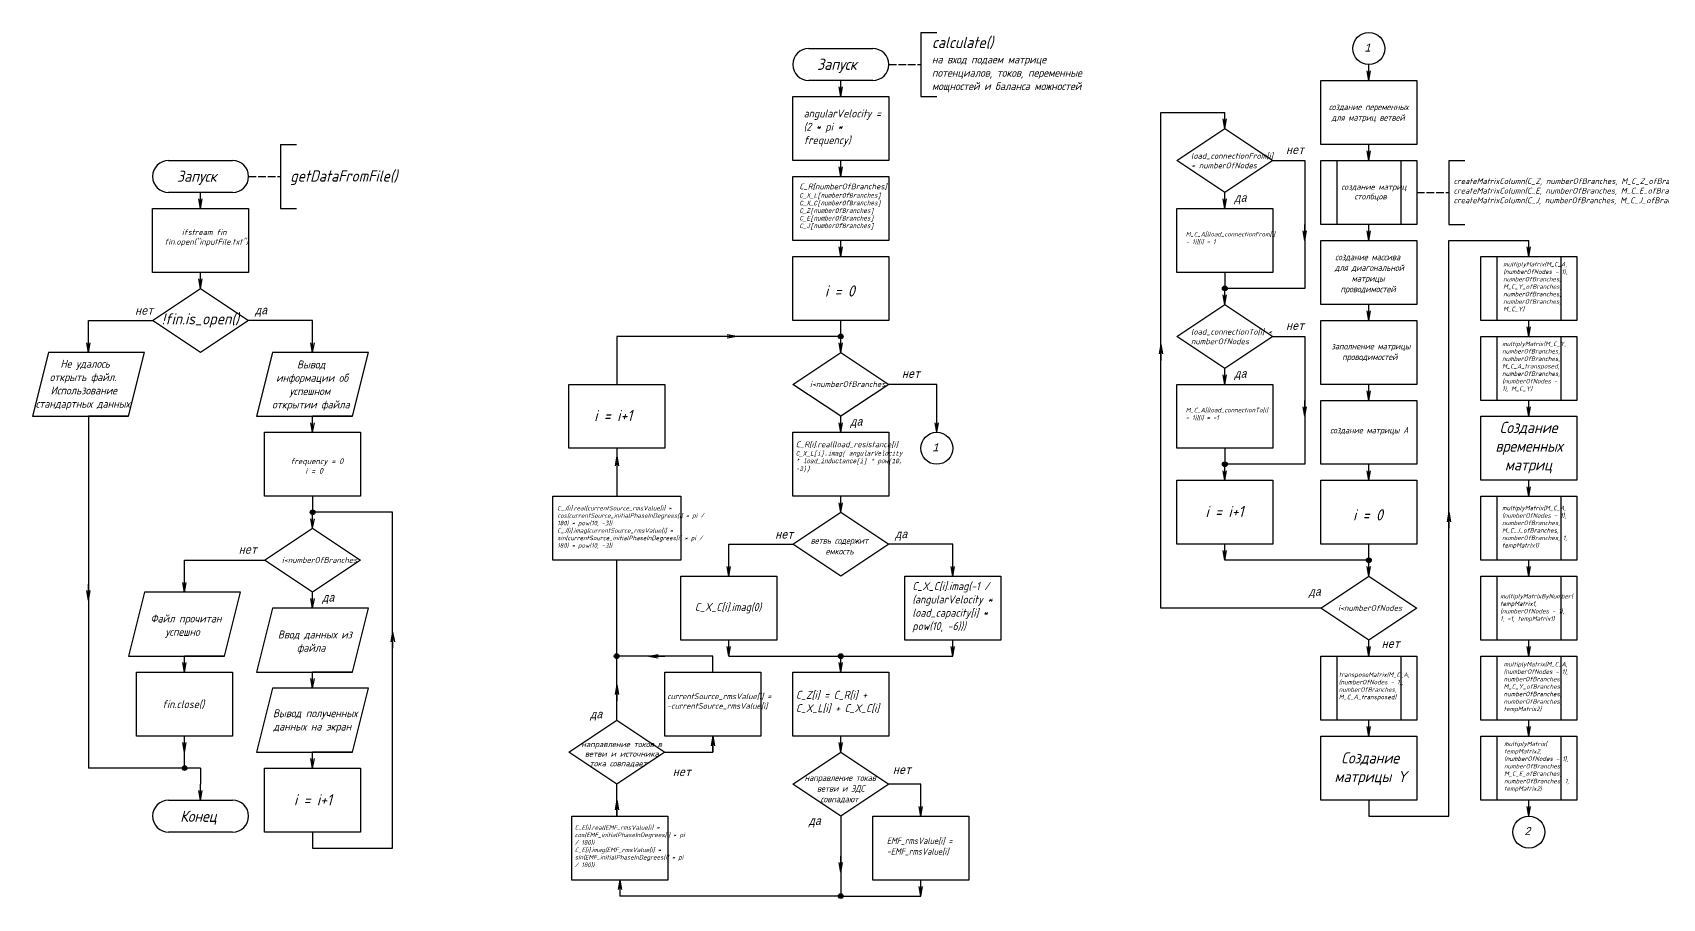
# Model space of a CAD drawing. Header units: millimetres. Extents: x 0 to 1191, y 0 to 607.
# Drawn here: x 682 to 1191, y 239 to 510 of the extents above; entities that cross this region are included whole.
import ezdxf

# ---------------------------------------------------------------- set-up
doc = ezdxf.new("R2010")
doc.units = ezdxf.units.MM
doc.linetypes.add('ACAD_ISO02W100', pattern=[15, 12, -3])
doc.layers.add('С_обычная', color=7, linetype='Continuous', lineweight=30)
doc.layers.add('С_Штриховые', color=7, linetype='ACAD_ISO02W100', lineweight=30)
doc.styles.add('Гост', font='isocpeur.ttf', dxfattribs={"width": 0.9, "oblique": 15})

# ---------------------------------------------------------------- blocks, each defined once
blk = doc.blocks.new('A$C6D5642A2')
at = {"layer": 'С_обычная'}
for p, q in [((9.12, -0.75), (29.12, -0.75)), ((29.12, -10.75), (9.12, -10.75))]:
    blk.add_line(p, q, dxfattribs=at)
for centre, start, end in [((9.12, -5.75), 90, 270), ((29.12, -5.75), 270, 90)]:
    blk.add_arc(centre, 5, start, end, dxfattribs=at)
at = {"layer": 'С_обычная', "insert": (11.71, -3.92), "char_height": 3.5, "attachment_point": 1, "style": 'Гост'}
blk.add_mtext_dynamic_manual_height_columns('Запуск', width=20.4208, gutter_width=17.5, heights=[0], dxfattribs=at)
blk = doc.blocks.new('A$C01BF3BAD')
at = {"layer": 'С_обычная'}
for p, q in [((4.58, 8.54), (4.58, -11.46)), ((4.58, 8.54), (9.58, 8.54)), ((4.58, -11.46), (9.58, -11.46))]:
    blk.add_line(p, q, dxfattribs=at)
at = {"layer": 'С_Штриховые', "ltscale": 0.2}
blk.add_line((-5.42, -1.46), (4.58, -1.46), dxfattribs=at)
blk = doc.blocks.new('A$C301616EB')
at = {"layer": 'С_обычная'}
for q in [(-1.24, 0.86), (-0.71, 2.86), (-0.18, 0.86)]:
    blk.add_line((-0.71, -2.14), q, dxfattribs=at)
blk = doc.blocks.new('A$C3A9E5FC9')
at = {"layer": 'С_обычная'}
for p, q in [((-5.33, 1.98), (24.67, 1.98)), ((-5.33, -18.02), (-5.33, 1.98)), ((24.67, 1.98), (24.67, -18.02)), ((24.67, -18.02), (-5.33, -18.02))]:
    blk.add_line(p, q, dxfattribs=at)
blk = doc.blocks.new('A$C25193436')
at = {"layer": 'С_обычная'}
for p, q in [((-5.94, -9.07), (9.06, 0.93)), ((9.06, 0.93), (24.06, -9.07)), ((9.06, -19.07), (-5.94, -9.07)), ((24.06, -9.07), (9.06, -19.07))]:
    blk.add_line(p, q, dxfattribs=at)
blk = doc.blocks.new('A$C44592F95')
at = {"layer": 'С_обычная'}
for p, q in [((-17.04, 14.65), (-22.04, -5.35)), ((12.96, 14.65), (-17.04, 14.65)), ((12.96, 14.65), (-4.54, 14.65)), ((7.96, -5.35), (12.96, 14.65)), ((-22.04, -5.35), (7.96, -5.35)), ((7.96, -5.35), (-4.54, -5.35))]:
    blk.add_line(p, q, dxfattribs=at)
blk = doc.blocks.new('A$C35075AA8')
at = {"layer": 'С_обычная'}
h = blk.add_hatch(color=256, dxfattribs=at)
h.dxf.hatch_style = 1
h.paths.add_polyline_path([(0.54, 0.48, 1), (-0.96, 0.48, 1)])
blk.add_circle((-0.21, 0.48), 0.75, dxfattribs=at)
blk = doc.blocks.new('A$C07AE3D43')
at = {"layer": 'С_обычная'}
for p, q in [((-8.58, 6.58), (11.42, 6.58)), ((11.42, -3.42), (-8.58, -3.42))]:
    blk.add_line(p, q, dxfattribs=at)
for centre, start, end in [((-8.58, 1.58), 90, 270), ((11.42, 1.58), 270, 90)]:
    blk.add_arc(centre, 5, start, end, dxfattribs=at)
at = {"layer": 'С_обычная', "insert": (-4.98, 3.27), "char_height": 3.5, "attachment_point": 1, "style": 'Гост'}
blk.add_mtext_dynamic_manual_height_columns('Конец', width=20.4208, gutter_width=17.5, heights=[0], dxfattribs=at)
blk = doc.blocks.new('A$C1D8400E9')
at = {"layer": 'С_обычная'}
for p, q in [((-17.96, -0.83), (12.04, -0.83)), ((-17.96, -20.83), (-17.96, -0.83)), ((-12.96, -0.83), (-12.96, -20.83)), ((7.04, -0.83), (7.04, -20.83)), ((12.04, -0.83), (12.04, -20.83)), ((12.04, -20.83), (-17.96, -20.83))]:
    blk.add_line(p, q, dxfattribs=at)

msp = doc.modelspace()

# ---------------------------------------------------------------- linework, layer by layer
at = {"layer": 'С_обычная'}
for p, q in [((1034, 330), (1034, 485)), ((1034, 485), (1054, 485)), ((1069, 470), (1079, 470)), ((1079, 470), (1079, 430)), ((1124, 265), (1124, 445)), ((1124, 445), (1149, 445)), ((1054, 435), (1054, 430)), ((1079, 430), (1054, 430)), ((699, 420), (719, 420)), ((699, 415), (699, 420)), ((769, 420), (749, 420)), ((769, 415), (769, 420)), ((934, 415), (934, 420)), ((934, 415), (864, 415)), ((864, 415), (864, 400)), ((1069, 415), (1079, 415)), ((1079, 415), (1079, 375)), ((964, 400), (949, 400)), ((964, 390), (964, 400)), ((699, 390), (699, 280)), ((864, 380), (864, 365)), ((1054, 380), (1054, 375)), ((1079, 375), (1054, 375)), ((769, 365), (769, 360)), ((844, 365), (884, 365)), ((844, 345), (844, 365)), ((884, 365), (884, 345)), ((794, 360), (769, 360)), ((794, 255), (794, 360)), ((899, 350), (919, 350)), ((899, 345), (899, 350)), ((969, 350), (949, 350)), ((969, 345), (969, 350)), ((1099, 345), (1099, 350)), ((729, 345), (754, 345)), ((729, 340), (729, 345)), ((884, 345), (844, 345)), ((864, 295), (864, 345)), ((1099, 345), (1054, 345)), ((1084, 330), (1034, 330)), ((894, 315), (864, 315)), ((894, 310), (894, 315)), ((899, 315), (969, 315)), ((894, 285), (894, 290)), ((729, 280), (729, 285)), ((879, 285), (894, 285)), ((734, 280), (699, 280)), ((734, 280), (734, 275)), ((864, 270), (864, 275)), ((959, 275), (949, 275)), ((959, 270), (959, 275)), ((864, 265), (864, 270)), ((1099, 270), (1099, 265)), ((934, 265), (934, 240)), ((1099, 265), (1124, 265)), ((769, 260), (769, 255)), ((769, 255), (794, 255)), ((934, 240), (865, 240)), ((934, 240), (959, 240))]:
    msp.add_line(p, q, dxfattribs=at)
for centre in [(1099, 505), (964, 380), (1149, 260)]:
    msp.add_circle(centre, 5, dxfattribs=at)

# ---------------------------------------------------------------- block references
for name, p in [('A$C01BF3BAD', (954.42, 501.46)), ('A$C6D5642A2', (914.88, 505.75)), ('A$C301616EB', (1099.71, 497.14)), ('A$C301616EB', (934.71, 492.14)), ('A$C3A9E5FC9', (1089.33, 493.02)), ('A$C3A9E5FC9', (924.33, 488.02)), ('A$C301616EB', (1054.71, 482.14)), ('A$C25193436', (1044.94, 479.07)), ('A$C01BF3BAD', (754.42, 466.46)), ('A$C301616EB', (1099.71, 472.14)), ('A$C6D5642A2', (714.88, 470.75)), ('A$C301616EB', (934.71, 467.14)), ('A$C1D8400E9', (1101.96, 470.83)), ('A$C01BF3BAD', (1119.42, 461.46)), ('A$C3A9E5FC9', (924.33, 463.02)), ('A$C301616EB', (734.71, 457.14)), ('A$C301616EB', (1054.71, 457.14)), ('A$C3A9E5FC9', (724.33, 453.02)), ('A$C3A9E5FC9', (1044.33, 453.02)), ('A$C301616EB', (1079.71, 447.14)), ('A$C301616EB', (1099.71, 447.14)), ('A$C301616EB', (934.71, 442.14)), ('A$C3A9E5FC9', (1089.33, 443.02)), ('A$C301616EB', (1149.71, 442.14)), ('A$C3A9E5FC9', (924.33, 438.02)), ('A$C1D8400E9', (1151.96, 440.83)), ('A$C301616EB', (734.71, 432.14)), ('A$C25193436', (724.94, 429.07)), ('A$C35075AA8', (1054.21, 429.52)), ('A$C301616EB', (1054.71, 427.14)), ('A$C25193436', (1044.94, 424.07)), ('A$C301616EB', (1099.71, 422.14)), ('A$C3A9E5FC9', (1089.33, 418.02)), ('A$C301616EB', (1149.71, 417.14)), ('A$C301616EB', (699.71, 412.14)), ('A$C301616EB', (769.71, 412.14)), ('A$C35075AA8', (934.21, 414.52)), ('A$C301616EB', (934.71, 412.14)), ('A$C1D8400E9', (1151.96, 415.83)), ('A$C44592F95', (703.54, 395.35)), ('A$C44592F95', (773.54, 395.35)), ('A$C25193436', (924.94, 409.07)), ('A$C301616EB', (1054.71, 402.14)), ('A$C3A9E5FC9', (854.33, 398.02)), ('A$C3A9E5FC9', (1044.33, 398.02)), ('A$C301616EB', (1099.71, 397.14)), ('A$C301616EB', (1079.71, 392.14)), ('A$C3A9E5FC9', (1089.33, 393.02)), ('A$C301616EB', (1149.71, 392.14)), ('A$C301616EB', (769.71, 387.14)), ('A$C301616EB', (934.71, 387.14)), ('A$C301616EB', (964.71, 387.14)), ('A$C3A9E5FC9', (1139.33, 388.02)), ('A$C3A9E5FC9', (759.33, 383.02)), ('A$C3A9E5FC9', (924.33, 383.02)), ('A$C35075AA8', (1054.21, 374.52)), ('A$C301616EB', (1054.71, 372.14)), ('A$C301616EB', (1099.71, 372.14)), ('A$C3A9E5FC9', (1044.33, 368.02)), ('A$C3A9E5FC9', (1089.33, 368.02)), ('A$C301616EB', (1149.71, 367.14)), ('A$C301616EB', (934.71, 362.14)), ('A$C1D8400E9', (1151.96, 365.83)), ('A$C35075AA8', (769.21, 359.52)), ('A$C301616EB', (769.71, 357.14)), ('A$C25193436', (924.94, 359.07)), ('A$C25193436', (759.94, 354.07)), ('A$C301616EB', (1054.71, 347.14)), ('A$C301616EB', (899.71, 342.14)), ('A$C301616EB', (969.71, 342.14)), ('A$C35075AA8', (1099.21, 344.52)), ('A$C301616EB', (1099.71, 342.14)), ('A$C301616EB', (1149.71, 342.14)), ('A$C301616EB', (699.71, 334.64)), ('A$C3A9E5FC9', (889.33, 338.02)), ('A$C3A9E5FC9', (959.33, 338.02)), ('A$C25193436', (1089.94, 339.07)), ('A$C1D8400E9', (1151.96, 340.83)), ('A$C44592F95', (733.54, 320.35)), ('A$C301616EB', (769.71, 332.14)), ('A$C44592F95', (773.54, 315.35)), ('A$C35075AA8', (864.21, 314.52)), ('A$C301616EB', (899.71, 317.14)), ('A$C35075AA8', (934.21, 314.52)), ('A$C301616EB', (969.71, 317.14)), ('A$C301616EB', (1099.71, 317.14)), ('A$C301616EB', (1149.71, 317.14)), ('A$C301616EB', (729.71, 312.14)), ('A$C301616EB', (934.71, 312.14)), ('A$C1D8400E9', (1101.96, 315.83)), ('A$C1D8400E9', (1151.96, 315.83)), ('A$C3A9E5FC9', (719.33, 308.02)), ('A$C301616EB', (769.71, 307.14)), ('A$C3A9E5FC9', (884.33, 308.02)), ('A$C3A9E5FC9', (924.33, 308.02)), ('A$C44592F95', (773.54, 290.35)), ('A$C25193436', (854.94, 294.07)), ('A$C301616EB', (1099.71, 292.14)), ('A$C301616EB', (1149.71, 292.14)), ('A$C301616EB', (729.71, 287.14)), ('A$C301616EB', (934.71, 287.14)), ('A$C3A9E5FC9', (1089.33, 288.02)), ('A$C1D8400E9', (1151.96, 290.83)), ('A$C35075AA8', (729.21, 279.52)), ('A$C301616EB', (769.71, 282.14)), ('A$C25193436', (924.94, 284.07)), ('A$C301616EB', (734.71, 272.14)), ('A$C3A9E5FC9', (759.33, 278.02)), ('A$C07AE3D43', (732.58, 263.42)), ('A$C301616EB', (959.71, 267.14)), ('A$C301616EB', (1149.71, 267.14)), ('A$C3A9E5FC9', (855.33, 263.02)), ('A$C3A9E5FC9', (949.33, 263.02)), ('A$C301616EB', (934.71, 249.64)), ('A$C301616EB', (959.71, 242.14)), ('A$C35075AA8', (934.21, 239.52))]:
    msp.add_blockref(name, p, dxfattribs=at)
for p, rotation in [((899.36, 415.71), 89.99999999999999), ((1033.29, 410.36), 180), ((863.29, 375.36), 180), ((1123.29, 357.86), 180), ((876.14, 314.29), 270), ((863.29, 303.86), 180), ((893.29, 287.86), 180), ((863.29, 267.86), 180), ((864.29, 242.86), 180)]:
    msp.add_blockref('A$C301616EB', p, dxfattribs=dict(at, rotation=rotation))
at = {"layer": 'С_обычная', "xscale": -1}
msp.add_blockref('A$C301616EB', (728.29, 337.14), dxfattribs=at)
at = {"layer": 'С_обычная', "xscale": -1, "rotation": 180}
msp.add_blockref('A$C301616EB', (794.71, 320.36), dxfattribs=at)

# ---------------------------------------------------------------- texts
at = {"layer": 'С_обычная', "attachment_point": 1, "style": 'Гост'}
for s, insert, char_height, width in [('calculate()', (962.47, 508.68), 3.5, 342.4172), ('на вход подаем матрице потенциалов, токов, переменные мощностей и баланса можностей ', (962.48, 502.84), 2.5, 51.7012), ('angularVelocity = (2 * pi * frequency)', (922.4, 485.96), 2.5, 26.2491), ('\\pi0.89705;создание переменных \\P\\pi1.75205;для матриц ветвей', (1085.59, 487.75), 2, 26), ('load_connectionFrom[i] < numberOfNodes', (1043.43, 472.35), 1.8, 22.0897), ('getDataFromFile()', (762, 466.9), 3.5, 35.7766), ('createMatrixColumn(C_Z, numberOfBranches, M_C_Z_ofBranches);\\PcreateMatrixColumn(C_E, numberOfBranches, M_C_E_ofBranches);\\PcreateMatrixColumn(C_J, numberOfBranches, M_C_J_ofBranches);', (1125.47, 464.45), 1.8, 74.6558), ('C_R[numberOfBranches]\\P{\\fConsolas|b0|i0|c204|p49;\\H0.79167x;C_X_L[numberOfBranches]}\\P{\\fConsolas|b0|i0|c204|p49;\\H0.79167x;C_X_C[numberOfBranches]}\\P{\\fConsolas|b0|i0|c204|p49;\\H0.79167x;C_Z[numberOfBranches]}\\P{\\fConsolas|b0|i0|c204|p49;\\H0.79167x;C_E[numberOfBranches]\\PC_J[numberOfBranches]}', (921.06, 462.78), 1.8, 34.3212), ('\\pi0.33204;создание матриц \\P\\pi4.42253;столбцов', (1090.04, 462.64), 1.8, 18.3994), ('\\pi7.00785;ifstream fin\\P\\pi1.55673;fin.open("inputFile.txt")', (721.13, 448.5), 1.8, 26), ('M_C_A[(load_connectionFrom[i] - 1)][i] = 1', (1041.79, 447.66), 1.4, 22), ('\\pi2.87705;создание массива \\P\\pi2.74205;для диагональной \\P\\pi8.04244;матрицы \\P\\pi4.54205;проводимостей', (1085.59, 440.8), 2, 26), ('multiplyMatrix(M_C_A, (numberOfNodes - 1), numberOfBranches, M_C_Y_ofBranches, numberOfBranches, numberOfBranches, M_C_Y)', (1140.98, 438.27), 1.4, 19.5637), ('\\pi8.27859;i = 0', (920.77, 430.95), 3.5, 26), ('!fin.is_open()', (721.85, 422.24), 3.5, 25.8894), ('load_connectionTo[i] < numberOfNodes', (1043.43, 417.35), 1.8, 22.0897), ('\\pi1.15744;заполнение матрицы \\P\\pi4.54205;проводимостей', (1086.12, 412.92), 2, 26), ('multiplyMatrix(M_C_Y, numberOfBranches, numberOfBranches, M_C_A_transposed, numberOfBranches, (numberOfNodes - 1), M_C_Y)', (1140.65, 413.38), 1.4, 16), ('i<numberOfBranches', (924.37, 400.97), 1.8, 25.8894), ('M_C_A[(load_connectionTo[i] - 1)][i] = -1', (1041.79, 392.66), 1.4, 22), ('\\pi7.01859;i = i+1', (849.94, 392.01), 3.5, 26), ('\\pi3.94734;Создание \\P\\pi2.60859;временных \\P\\pi5.58426;матриц', (1135.93, 388.27), 3.5, 26), ('C_R[i].real(load_resistance[i]\\P{\\fConsolas|b0|i0|c204|p49;\\H0.79167x;C_X_L[i].imag( angularVelocity * load_inductance[i] * pow(10, -3))}', (919.94, 382.13), 1.8, 28.7178), ('\\pi1.07705;создание матрицы А', (1085.82, 386.65), 2, 26), ('\\pi5.95485;frequency = 0\\P\\pi10.57185;i = 0', (756.13, 376.86), 1.8, 26), ('C_J[i].real(currentSource_rmsValue[i] * cos(currentSource_initialPhaseInDegrees[i] * pi / 180) * pow(10, -3))\\PC_J[i].imag(currentSource_rmsValue[i] * sin(currentSource_initialPhaseInDegrees[i] * pi / 180) * pow(10, -3))', (845.42, 362), 1.4, 39.5868), ('\\pi7.01859;i = i+1', (1040.94, 362.01), 3.5, 26), ('multiplyMatrix(M_C_A, (numberOfNodes - 1), numberOfBranches, M_C_J_ofBranches, numberOfBranches, 1, tempMatrix1)', (1140.62, 362.04), 1.4, 21), ('\\pi8.27859;i = 0', (1085.77, 360.95), 3.5, 26), ('\\pi3.67677;ветвь содержит \\P\\pi8.34715;емкость', (920.91, 352.13), 2, 25.8894), ('i<numberOfBranches', (759.37, 345.97), 1.8, 25.8894), ('C_X_C[i].imag(-1 / (angularVelocity * load_capacity[i] * pow(10, -6)))', (956.36, 338.17), 2.5, 34), ('C_X_C[i].imag(0)', (888.41, 331.63), 2.5, 34.1721), ('multiplyMatrixByNumber( tempMatrix1, (numberOfNodes - 1), 1, -1, tempMatrix1)', (1140.02, 334.46), 1.4, 17), ('i<numberOfNodes', (1089.37, 330.97), 1.8, 25.8894), ('multiplyMatrix(M_C_A, (numberOfNodes - 1), numberOfBranches, M_C_Y_ofBranches, numberOfBranches, numberOfBranches, tempMatrix2)', (1141.12, 313.21), 1.4, 20), ('transposeMatrix(M_C_A, (numberOfNodes - 1), numberOfBranches, M_C_A_transposed)', (1089.61, 309.94), 1.4, 28), ('fin.close()', (722, 301.25), 2.5, 14.8306), ('currentSource_rmsValue[i] = -currentSource_rmsValue[i]', (879.72, 303.36), 1.8, 29), ('C_Z[i] = C_R[i] + C_X_L[i] + C_X_C[i]', (919.99, 304.16), 2.5, 31.8281), ('\\pi1.93056;направление токов в \\P\\pi3.06456;ветви и источника \\P\\pi4.52256;тока совпадает', (850.99, 288.36), 1.8, 25.8894), ('multiplyMatrix( tempMatrix2, (numberOfNodes - 1), numberOfBranches, M_C_E_ofBranches, numberOfBranches, 1, tempMatrix2)', (1141.25, 288.32), 1.4, 20), ('\\pi3.94734;Создание \\P\\pi1.82109;матрицы Y', (1086.43, 284.94), 3.5, 26), ('\\pi1.78677;направление токав \\P\\pi5.65677;ветви и ЭДС \\P\\pi6.78177;совпадают', (920.91, 277.97), 2, 25.8894), ('\\pi7.01859;i = i+1', (756.13, 271.86), 3.5, 26), ('C_E[i].real(EMF_rmsValue[i] * cos(EMF_initialPhaseInDegrees[i] * pi / 180))\\PC_E[i].imag(EMF_rmsValue[i] * sin(EMF_initialPhaseInDegrees[i] * pi / 180))', (850.9, 262.15), 1.4, 29.2095), ('EMF_rmsValue[i] = -EMF_rmsValue[i]', (948.38, 258.28), 2, 23)]:
    msp.add_mtext(s, dxfattribs=dict(at, insert=insert, char_height=char_height, width=width))
at = {"layer": 'С_обычная', "char_height": 2.5, "style": 'Гост'}
for s, width, heights, insert, attachment_point in [('\\pi13.38011;{\\fConsolas|b0|i0|c204|p49;1}', 28.9171, [8.38], (1084.23, 506.57), 1), ('\\pi1.68911;{\\fConsolas|b0|i0|c204|p49;нет}', 9.28, [0], (1071.4, 474.53), 1), ('\\pi2.5817;{\\fConsolas|b0|i0|c204|p49;да}', 9.28, [0], (1054.44, 459.59), 1), ('\\pi1.68911;{\\fConsolas|b0|i0|c204|p49;нет}', 9.28, [0], (711.81, 424.29), 1), ('\\pi2.5817;{\\fConsolas|b0|i0|c204|p49;да}', 9.28, [0], (748.44, 424.42), 1), ('\\pi1.68911;{\\fConsolas|b0|i0|c204|p49;нет}', 9.28, [0], (1071.4, 419.53), 1), ('\\pi7.02054; Не удалось \\P\\pi5.10804;открыть файл. \\P\\pi5.38929;Использование \\P\\pi0.72054;стандартных данных', 31.586, [0], (681.73, 407.68), 1), ('\\pi9.19123;Вывод \\P\\pi2.66537;информации об \\P\\pi6.82873;успешном \\P\\pi1.42873;открытии файла', 26.9273, [0], (754.91, 407.46), 1), ('\\pi1.68911;{\\fConsolas|b0|i0|c204|p49;нет}', 9.28, [0], (951.4, 404.53), 1), ('\\pi2.5817;{\\fConsolas|b0|i0|c204|p49;да}', 9.28, [0], (1054.44, 404.59), 1), ('\\pi2.5817;{\\fConsolas|b0|i0|c204|p49;да}', 9.28, [0], (934.44, 389.59), 1), ('\\pi13.38011;{\\fConsolas|b0|i0|c204|p49;1}', 28.9171, [8.38], (949.23, 381.57), 1), ('\\pi1.68911;{\\fConsolas|b0|i0|c204|p49;нет}', 9.28, [0], (911.81, 354.29), 1), ('\\pi2.5817;{\\fConsolas|b0|i0|c204|p49;да}', 9.28, [0], (948.44, 354.42), 1), ('{\\fConsolas|b0|i0|c204|p49;нет}', 9.28, [0], (751.6, 349.53), 3), ('\\pi2.5817;{\\fConsolas|b0|i0|c204|p49;да}', 9.28, [0], (769.44, 334.59), 1), ('\\pi2.5817;{\\fConsolas|b0|i0|c204|p49;да}', 9.28, [0], (1077.67, 336.42), 1), ('\\pi3.98304; Файл прочитан \\P\\pi10.05804;успешно', 31.586, [0], (712.89, 328.03), 1), ('\\pi3.81429; Ввод данных из \\P\\pi11.19506;файла', 31.586, [0], (752.89, 323.03), 1), ('\\pi1.68911;{\\fConsolas|b0|i0|c204|p49;нет}', 9.28, [0], (1101.29, 320.11), 1), ('\\pi2.07054; Вывод полученных \\P\\pi3.64554;данных на экран', 31.586, [0], (753.09, 298.42), 1), ('\\pi2.5817;{\\fConsolas|b0|i0|c204|p49;да}', 9.28, [0], (853.16, 298.09), 1), ('\\pi1.68911;{\\fConsolas|b0|i0|c204|p49;нет}', 9.28, [0], (948.58, 280.7), 1), ('\\pi1.68911;{\\fConsolas|b0|i0|c204|p49;нет}', 9.28, [0], (879.81, 280.01), 1), ('\\pi2.5817;{\\fConsolas|b0|i0|c204|p49;да}', 9.28, [0], (921.45, 264.74), 1), ('\\pi13.3779;{\\fConsolas|b0|i0|c204|p49;2}', 28.9171, [8.38], (1134.23, 261.57), 1)]:
    msp.add_mtext_dynamic_manual_height_columns(s, width=width, gutter_width=17.5, heights=heights, dxfattribs=dict(at, insert=insert, attachment_point=attachment_point))

doc.saveas('drawing.dxf')
